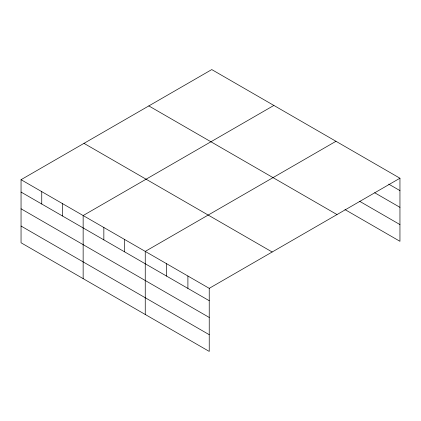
<?xml version="1.0" encoding="UTF-8"?>
<svg xmlns="http://www.w3.org/2000/svg" width="421" height="421" viewBox="0 0 421 421"><rect width="100%" height="100%" fill="white"/><g stroke="black" fill="none" stroke-linecap="round" stroke-linejoin="round"><path stroke-width="0.63" d="M399.95 178.225L211.768 69.581L21.05 179.693L21.05 242.775L209.232 351.419L209.232 288.338L399.95 178.225L399.95 241.307L344.946 209.553M273.871 105.434L83.147 215.547L83.147 278.628M335.969 141.288L145.25 251.395L145.25 314.482M388.725 184.124L399.95 190.602M374.695 192.755L399.95 207.337M359.539 201.243L399.95 224.577M148.834 105.918L337.01 214.563M83.989 143.356L272.166 252M21.05 179.693L209.232 288.338M21.05 192.071L209.232 300.715M21.05 208.8L209.232 317.45M21.05 226.04L209.232 334.684M187.903 276.023L187.903 288.401M166.574 263.709L166.574 276.087M124.548 239.444L124.548 251.826M103.85 227.498L103.85 239.875M62.45 203.596L62.45 215.973M41.747 191.644L41.747 204.022"/></g></svg>
